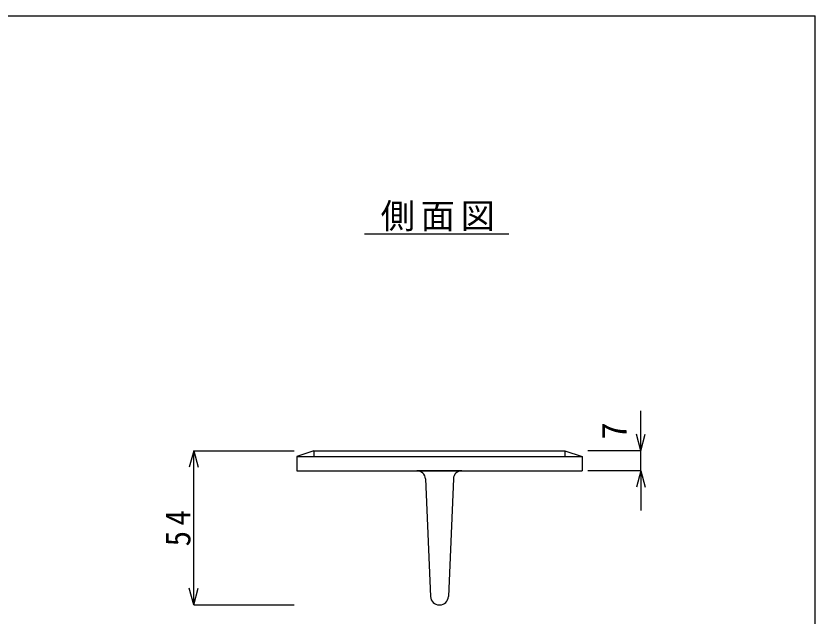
# Model space of a CAD drawing. Units: millimetres on the paper, with parts at other scales. Extents: x -140 to 4236, y -1707 to 1458.
# Drawn here: x 0.1 to 140.1, y -6 to 99.1 of the extents above; entities that cross this region are included whole.
import ezdxf
from ezdxf.enums import TextEntityAlignment as Align

# ---------------------------------------------------------------- set-up
doc = ezdxf.new("R2010")
doc.units = ezdxf.units.MM
doc.layers.add('0-0_図面枠', color=7, linetype='Continuous')
doc.layers.add('1-1', color=3, linetype='Continuous')
doc.styles.add('ＭＳ ゴシック', font='')
doc.styles.get('ＭＳ ゴシック').set_extended_font_data('MS Gothic')

msp = doc.modelspace()

# ---------------------------------------------------------------- linework, layer by layer
at = {"layer": '0-0_図面枠', "color": 5}
msp.add_line((-139.949, 99.1), (140.051, 99.1), dxfattribs=at)
msp.add_lwpolyline([(-139.949, 99.1), (-139.949, -96.9), (140.051, -96.9), (140.051, 99.1)], dxfattribs=at)
at = {"layer": '1-1'}
msp.add_line((61.109, 60.91), (86.432, 60.91), dxfattribs=at)
at = {"layer": '1-1', "color": 4}
for p, q in [((109.521, 22.922), (109.521, 29.922)), ((109.521, 22.922), (108.745, 25.82)), ((109.521, 22.922), (110.297, 25.82)), ((31.189, 22.922), (30.412, 20.024)), ((31.189, -4.078), (31.189, 22.922)), ((31.189, 22.922), (31.965, 20.024)), ((31.189, 22.922), (48.78, 22.922)), ((109.521, 22.922), (100.227, 22.922)), ((109.521, 19.422), (109.521, 22.922)), ((109.521, 19.422), (100.227, 19.422)), ((109.521, 19.422), (108.745, 16.524)), ((109.521, 19.422), (109.521, 12.422)), ((109.521, 19.422), (110.297, 16.524)), ((31.189, -4.078), (30.412, -1.18)), ((31.189, -4.078), (31.965, -1.18)), ((31.189, -4.078), (48.78, -4.078))]:
    msp.add_line(p, q, dxfattribs=at)
at = {"layer": '1-1', "color": 7}
for p, q in [((52.243, 22.922), (49.243, 21.922)), ((52.243, 22.922), (52.243, 21.922)), ((96.243, 22.922), (96.243, 21.922)), ((49.243, 21.922), (99.243, 21.922)), ((99.243, 21.922), (99.243, 19.422)), ((78.181, 19.422), (70.306, 19.422)), ((76.743, 19.422), (71.743, 19.422)), ((71.805, 17.986), (72.682, -2.642)), ((76.682, 17.986), (75.805, -2.642)), ((74.181, -4.078), (74.306, -4.078))]:
    msp.add_line(p, q, dxfattribs=at)
for points in [[(52.243, 22.922), (96.243, 22.922), (99.243, 21.922)], [(49.243, 21.922), (49.243, 19.422), (99.243, 19.422)]]:
    msp.add_lwpolyline(points, dxfattribs=at)
for centre, start, end in [((70.306, 17.922), 2.43665, 90), ((78.181, 17.922), 90, 177.56335), ((74.181, -2.578), 182.43665, 270), ((74.306, -2.578), 270, 357.56335)]:
    msp.add_arc(centre, 1.5, start, end, dxfattribs=at)

# ---------------------------------------------------------------- texts
at = {"layer": '1-1', "style": 'ＭＳ ゴシック'}
msp.add_text('7', height=4.399, rotation=90, dxfattribs=at).set_placement((108.372, 24.9), align=Align.BOTTOM_LEFT)
at = {"layer": '1-1', "insert": (63.944, 61.379), "char_height": 4.399, "attachment_point": 7, "style": 'ＭＳ ゴシック'}
msp.add_mtext('\\T1.17;側面図', dxfattribs=at)
at = {"layer": '1-1', "insert": (30.689, 6.172), "char_height": 4.399, "attachment_point": 7, "rotation": 90, "style": 'ＭＳ ゴシック'}
msp.add_mtext('\\T1.36;\\W0.9;54', dxfattribs=at)

doc.saveas('drawing.dxf')
